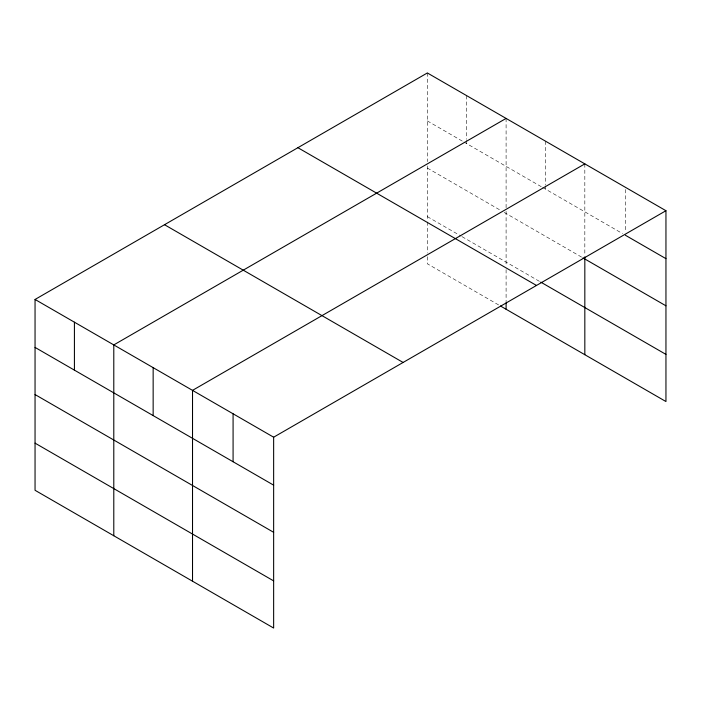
<?xml version="1.0" encoding="UTF-8"?>
<svg xmlns="http://www.w3.org/2000/svg" width="701" height="701" viewBox="0 0 701 701"><rect width="100%" height="100%" fill="white"/><g stroke="black" fill="none" stroke-linecap="round" stroke-linejoin="round"><path stroke-width="0.53" stroke-dasharray="3.5 2.63" d="M427.356 120.914L462.975 141.479M463.913 142.014L541.707 186.93M542.644 187.474L622.558 233.608M427.356 168.065L500.47 210.274M504.221 212.438L582.014 257.355M427.356 216.644L461.1 236.123M462.038 236.666L539.84 281.583M498.595 304.917L427.356 263.795L427.356 254.148M625.388 189.472L625.388 231.978M584.827 163.876L584.827 255.76M545.457 141.146L545.457 184.74M545.457 185.826L545.457 189.095M506.096 118.416L506.096 210.309M506.096 211.378L506.096 265.311M506.096 269.605L506.096 301.745M466.726 95.686L466.726 139.28M466.726 140.366L466.726 143.644M427.356 72.957L427.356 161.633M427.356 165.918L427.356 220.929M427.356 221.998L427.356 253.079"/><path stroke-width="1.05" d="M35.05 299.458L273.644 437.205L273.644 628.043L35.05 490.288L35.05 299.458L427.356 72.957L665.95 210.712L665.95 401.542L500.47 306.004M506.096 118.416L113.79 344.91L113.79 535.748M584.827 163.876L192.521 390.369L192.521 581.208M273.644 437.205L665.95 210.712M625.388 235.247L665.95 258.66M582.952 257.898L665.95 305.811M540.778 282.126L665.95 354.391M297.899 147.701L536.493 285.456M164.507 224.714L403.101 362.461M35.05 347.407L273.644 485.162M35.05 394.558L273.644 532.313M35.05 443.137L273.644 580.892M584.827 256.838L584.827 354.706M506.096 302.823L506.096 309.255M233.082 413.792L233.082 461.74M153.151 367.639L153.151 415.597M74.42 322.188L74.42 370.137"/></g></svg>
